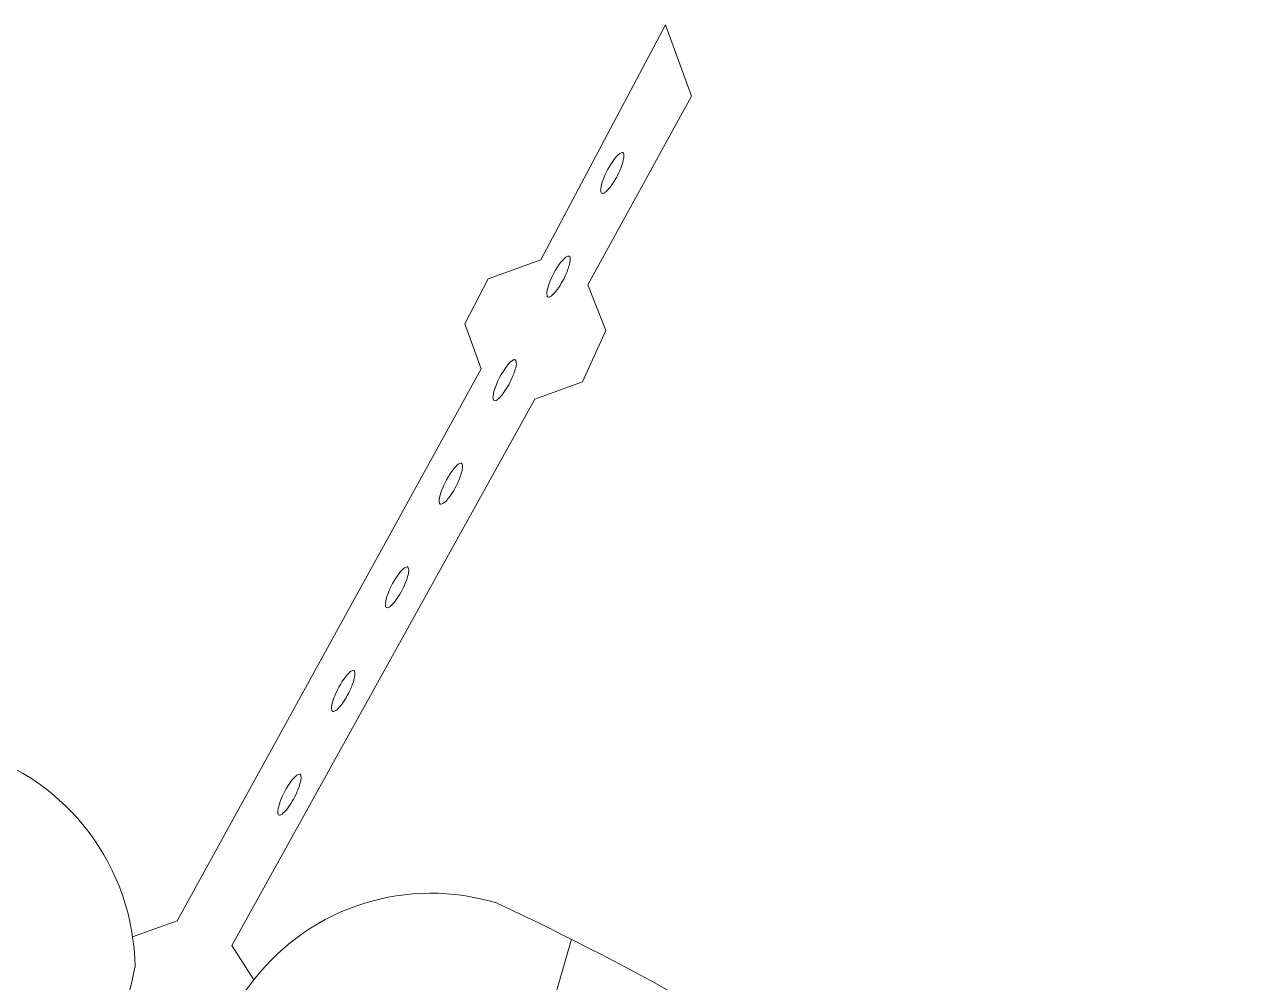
# Model space of a CAD drawing. Header units: inches. Extents: x 36 to 71.8, y 17.4 to 61.8.
# Drawn here: x 49.29 to 62.49, y 51.54 to 61.79 of the extents above; entities that cross this region are included whole.
import ezdxf

# ---------------------------------------------------------------- set-up
doc = ezdxf.new("R2010")
doc.units = ezdxf.units.IN
doc.header["$MEASUREMENT"] = 0
doc.layers.add('00_SOURCE_FROZEN', color=7, linetype='Continuous', lineweight=18)
doc.layers.add('20_NEW_PLANTING', color=7, linetype='Continuous', lineweight=13)

msp = doc.modelspace()

# ---------------------------------------------------------------- linework, layer by layer
at = {"layer": '00_SOURCE_FROZEN'}
msp.add_line((50.92, 52.199), (50.441, 52.026), dxfattribs=at)
for points in [[(50.92, 52.199), (54.176, 58.106), (54.001, 58.588), (54.252, 59.071), (54.817, 59.275), (56.152, 61.792), (56.429, 61.025), (55.319, 59.008), (55.511, 58.517), (55.263, 57.967), (54.752, 57.782), (51.508, 51.932), (51.743, 51.566)], [(55.143, 52), (53.51, 46.333)]]:
    msp.add_lwpolyline(points, dxfattribs=at)
for centre, radius, start, end in [((48.026, 51.672), 2.444, 0.7167, 73.3418), ((53.637, 50.097), 2.397, 72.6746, 142.189), ((40.939, 23.771), 31.601, 47.0054, 64.8874), ((43.034, 53.196), 7.583, 313.0815, 348.6437), ((61.436, 43.951), 12.326, 141.8448, 169.6154)]:
    msp.add_arc(centre, radius, start, end, dxfattribs=at)
at = {"layer": '20_NEW_PLANTING'}
for points in [[(55.695, 60.423, -0.228436), (55.705, 60.405, -0.088), (55.702, 60.353, -0.05603), (55.659, 60.225, -0.06179), (55.553, 60.047, -0.065789), (55.502, 59.996, -0.153337), (55.474, 59.984, -0.32227), (55.46, 59.996, -0.110445), (55.457, 60.032, -0.061607), (55.482, 60.13, -0.073152), (55.604, 60.354, -0.069744), (55.661, 60.413, -0.153337), (55.689, 60.424, -0.112396)], [(55.118, 59.313, -0.228436), (55.129, 59.296, -0.088), (55.126, 59.244, -0.05603), (55.083, 59.116, -0.06179), (54.976, 58.937, -0.065789), (54.926, 58.887, -0.153337), (54.898, 58.875, -0.32227), (54.884, 58.887, -0.110445), (54.881, 58.923, -0.061607), (54.905, 59.021, -0.073152), (55.027, 59.245, -0.069744), (55.084, 59.303, -0.153337), (55.112, 59.315, -0.112396)], [(54.542, 58.204, -0.228436), (54.552, 58.186, -0.088), (54.55, 58.135, -0.05603), (54.506, 58.007, -0.06179), (54.4, 57.828, -0.065789), (54.349, 57.777, -0.153337), (54.321, 57.766, -0.32227), (54.307, 57.777, -0.110445), (54.304, 57.814, -0.061607), (54.329, 57.911, -0.073152), (54.451, 58.136, -0.069744), (54.508, 58.194, -0.153337), (54.536, 58.206, -0.112396)], [(53.966, 57.095, -0.228436), (53.976, 57.077, -0.088), (53.973, 57.026, -0.05603), (53.93, 56.898, -0.06179), (53.824, 56.719, -0.065789), (53.773, 56.668, -0.153337), (53.745, 56.657, -0.32227), (53.731, 56.668, -0.110445), (53.728, 56.705, -0.061607), (53.753, 56.802, -0.073152), (53.875, 57.026, -0.069744), (53.932, 57.085, -0.153337), (53.959, 57.096, -0.112396)], [(53.389, 55.986, -0.228436), (53.4, 55.968, -0.088), (53.397, 55.917, -0.05603), (53.354, 55.788, -0.06179), (53.247, 55.61, -0.065789), (53.197, 55.559, -0.153337), (53.169, 55.548, -0.32227), (53.155, 55.559, -0.110445), (53.152, 55.596, -0.061607), (53.176, 55.693, -0.073152), (53.298, 55.917, -0.069744), (53.355, 55.976, -0.153337), (53.383, 55.987, -0.112396)], [(52.813, 54.877, -0.228436), (52.823, 54.859, -0.088), (52.821, 54.807, -0.05603), (52.777, 54.679, -0.06179), (52.671, 54.501, -0.065789), (52.62, 54.45, -0.153337), (52.592, 54.438, -0.32227), (52.578, 54.45, -0.110445), (52.575, 54.486, -0.061607), (52.6, 54.584, -0.073152), (52.722, 54.808, -0.069744), (52.779, 54.867, -0.153337), (52.807, 54.878, -0.112396)], [(52.237, 53.767, -0.228436), (52.247, 53.75, -0.088), (52.244, 53.698, -0.05603), (52.201, 53.57, -0.06179), (52.095, 53.391, -0.065789), (52.044, 53.341, -0.153337), (52.016, 53.329, -0.32227), (52.002, 53.341, -0.110445), (51.999, 53.377, -0.061607), (52.024, 53.475, -0.073152), (52.146, 53.699, -0.069744), (52.203, 53.757, -0.153337), (52.23, 53.769, -0.112396)]]:
    msp.add_lwpolyline(points, format="xyb", close=True, dxfattribs=at)

doc.saveas('drawing.dxf')
